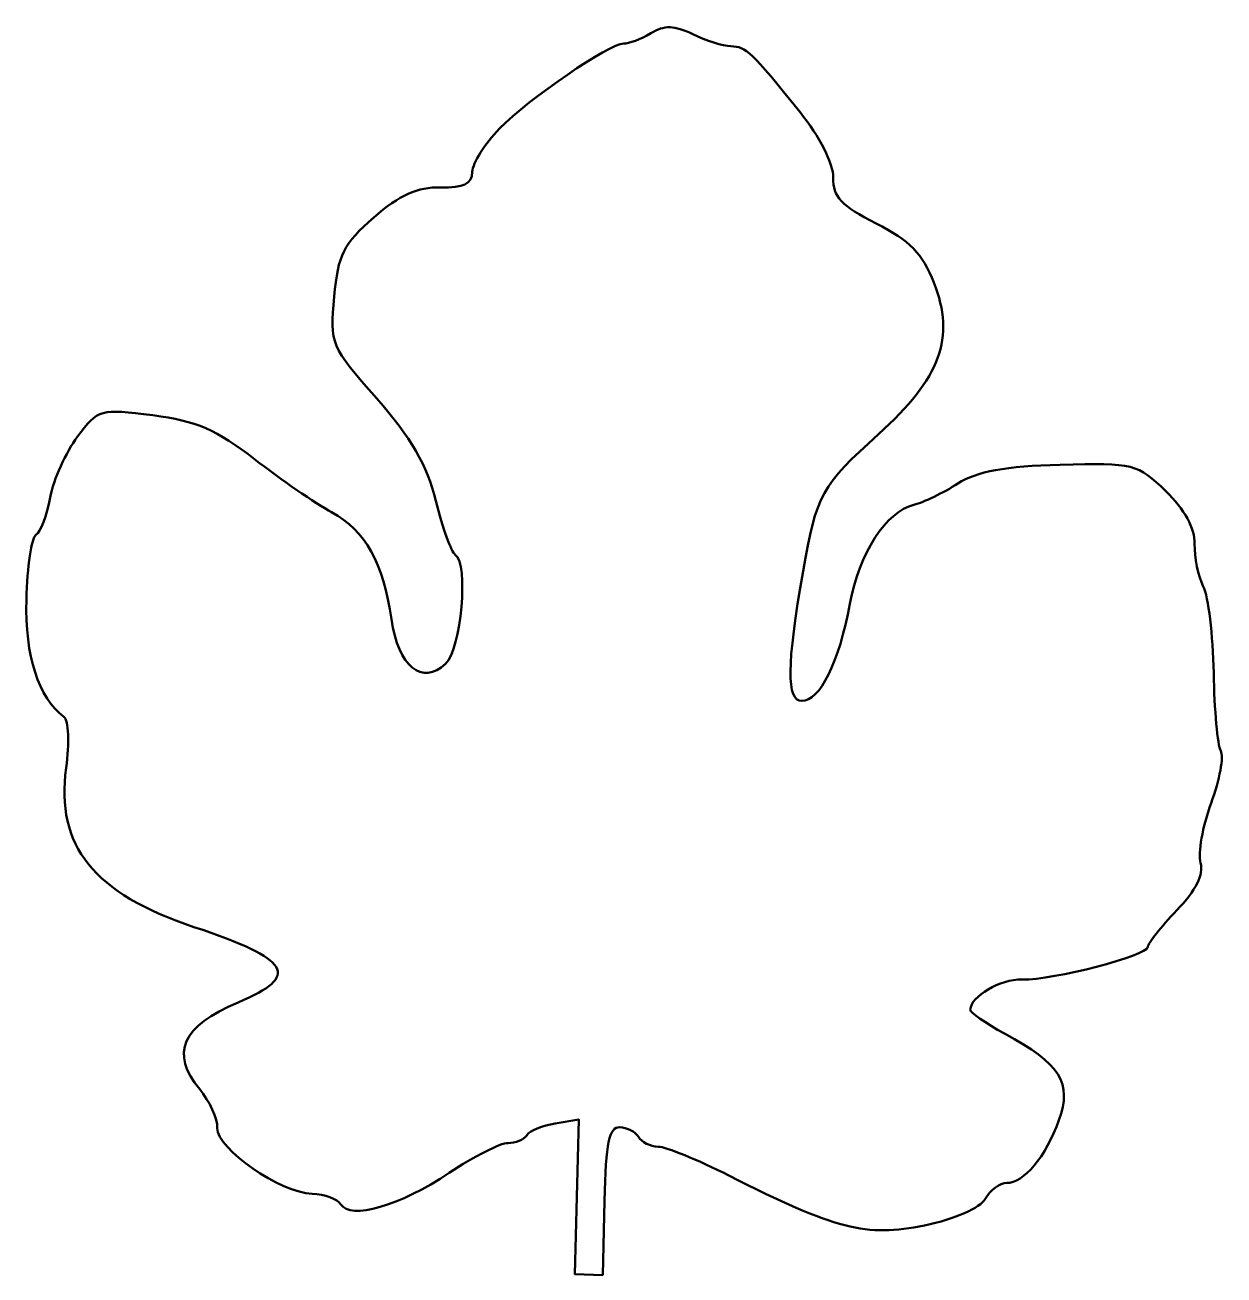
# Model space of a CAD drawing. Header units: centimetres. Extents: x -3.31 to 3.32, y -3.45 to 3.46.
import ezdxf

# ---------------------------------------------------------------- set-up
doc = ezdxf.new("R2010")
doc.units = ezdxf.units.CM
doc.header["$MEASUREMENT"] = 0
doc.layers.add('Layer 1', color=7, linetype='Continuous')

msp = doc.modelspace()

# ---------------------------------------------------------------- linework, layer by layer
at = {"layer": 'Layer 1', "color": 56, "lineweight": 50}
msp.add_open_spline([(-0.11809, -3.44712), (-0.11809, -3.44712), (-0.10816, -3.03795), (-0.10816, -3.03795), (-0.10816, -3.03795), (-0.10034, -2.71578), (-0.08256, -2.62915), (-0.02453, -2.63056), (-0.02453, -2.63056), (0.01601, -2.63151), (0.06284, -2.65571), (0.07954, -2.68427), (0.07954, -2.68427), (0.09624, -2.71282), (0.14554, -2.73704), (0.18909, -2.7381), (0.18909, -2.7381), (0.23264, -2.73913), (0.40802, -2.81088), (0.57882, -2.89747), (0.57882, -2.89747), (1.16851, -3.19643), (1.33786, -3.23956), (1.66026, -3.17282), (1.66026, -3.17282), (1.82884, -3.13792), (1.96783, -3.07699), (1.99725, -3.02508), (1.99725, -3.02508), (2.02479, -2.97649), (2.07748, -2.93747), (2.11433, -2.93836), (2.11433, -2.93836), (2.2083, -2.94066), (2.32935, -2.79538), (2.40339, -2.59148), (2.40339, -2.59148), (2.47784, -2.38646), (2.4107, -2.2798), (2.10211, -2.11275), (2.10211, -2.11275), (1.99793, -2.05635), (1.91299, -1.99752), (1.91337, -1.98201), (1.91337, -1.98201), (1.9152, -1.90691), (2.07844, -1.8116), (2.20017, -1.81455), (2.20017, -1.81455), (2.37076, -1.81869), (2.89299, -1.68317), (2.89417, -1.63446), (2.89417, -1.63446), (2.89465, -1.6146), (2.96677, -1.52355), (3.05443, -1.43213), (3.05443, -1.43213), (3.16026, -1.32176), (3.20446, -1.23375), (3.18597, -1.1702), (3.18597, -1.1702), (3.17066, -1.11755), (3.19678, -0.9691), (3.24402, -0.84031), (3.24402, -0.84031), (3.29126, -0.71152), (3.31532, -0.5812), (3.29749, -0.55072), (3.29749, -0.55072), (3.27966, -0.52023), (3.26203, -0.32611), (3.25833, -0.11934), (3.25833, -0.11934), (3.25463, 0.08743), (3.22866, 0.30207), (3.20065, 0.35763), (3.20065, 0.35763), (3.17263, 0.41319), (3.15116, 0.519), (3.15296, 0.59276), (3.15296, 0.59276), (3.15505, 0.67861), (3.09774, 0.78332), (2.9937, 0.88375), (2.9937, 0.88375), (2.83579, 1.03619), (2.81925, 1.04033), (2.41027, 1.02988), (2.41027, 1.02988), (2.10895, 1.02218), (1.94829, 0.99271), (1.8448, 0.92616), (1.8448, 0.92616), (1.76529, 0.87503), (1.65599, 0.82221), (1.60191, 0.80878), (1.60191, 0.80878), (1.44696, 0.7703), (1.29894, 0.5413), (1.24755, 0.26055), (1.24755, 0.26055), (1.1887, -0.06093), (1.08119, -0.27767), (0.98175, -0.27526), (0.98175, -0.27526), (0.89632, -0.2732), (0.89831, -0.08008), (0.98913, 0.44104), (0.98913, 0.44104), (1.0628, 0.86372), (1.09126, 0.91548), (1.40567, 1.19859), (1.40567, 1.19859), (1.74976, 1.50842), (1.83157, 1.73162), (1.71264, 2.03603), (1.71264, 2.03603), (1.65013, 2.19603), (1.57848, 2.26933), (1.39283, 2.36319), (1.39283, 2.36319), (1.19975, 2.46081), (1.15402, 2.50952), (1.15587, 2.61562), (1.15587, 2.61562), (1.15719, 2.692), (1.08032, 2.84398), (0.9724, 2.97831), (0.9724, 2.97831), (0.70089, 3.31628), (0.6758, 3.34017), (0.59013, 3.34225), (0.59013, 3.34225), (0.54725, 3.34329), (0.4525, 3.37309), (0.37958, 3.40848), (0.37958, 3.40848), (0.27681, 3.45835), (0.22467, 3.45961), (0.1477, 3.41411), (0.1477, 3.41411), (0.09309, 3.38182), (0.02575, 3.35595), (-0.00194, 3.35662), (-0.00194, 3.35662), (-0.08016, 3.35852), (-0.52552, 3.05395), (-0.6885, 2.8871), (-0.6885, 2.8871), (-0.76907, 2.80461), (-0.83665, 2.69686), (-0.83867, 2.64765), (-0.83867, 2.64765), (-0.84145, 2.58041), (-0.88523, 2.55922), (-1.01493, 2.56237), (-1.01493, 2.56237), (-1.13998, 2.5654), (-1.24113, 2.51979), (-1.38218, 2.39676), (-1.38218, 2.39676), (-1.55157, 2.24901), (-1.58006, 2.19212), (-1.60164, 1.95863), (-1.60164, 1.95863), (-1.62587, 1.69657), (-1.62037, 1.68341), (-1.36643, 1.3954), (-1.36643, 1.3954), (-1.17671, 1.18024), (-1.08836, 1.02729), (-1.03968, 0.82973), (-1.03968, 0.82973), (-1.00298, 0.6808), (-0.95478, 0.5471), (-0.93256, 0.53261), (-0.93256, 0.53261), (-0.85769, 0.48379), (-0.89985, 0.01232), (-0.98647, -0.07019), (-0.98647, -0.07019), (-1.11513, -0.19276), (-1.24893, -0.08271), (-1.28545, 0.17573), (-1.28545, 0.17573), (-1.32952, 0.4876), (-1.42828, 0.66434), (-1.61596, 0.76719), (-1.61596, 0.76719), (-1.70577, 0.8164), (-1.89734, 0.9484), (-2.04167, 1.06051), (-2.04167, 1.06051), (-2.25148, 1.22348), (-2.36412, 1.2721), (-2.60345, 1.303), (-2.60345, 1.303), (-2.89503, 1.34065), (-2.90586, 1.33758), (-3.02018, 1.18501), (-3.02018, 1.18501), (-3.08474, 1.09886), (-3.15272, 0.94735), (-3.17127, 0.84834), (-3.17127, 0.84834), (-3.18981, 0.74932), (-3.2252, 0.65649), (-3.2499, 0.64203), (-3.2499, 0.64203), (-3.2746, 0.62758), (-3.29844, 0.4667), (-3.30286, 0.28451), (-3.30286, 0.28451), (-3.31044, -0.02783), (-3.2367, -0.25753), (-3.095, -0.36293), (-3.095, -0.36293), (-3.06971, -0.38175), (-3.06435, -0.50854), (-3.0831, -0.6447), (-3.0831, -0.6447), (-3.14248, -1.07603), (-2.93016, -1.34041), (-2.37667, -1.52436), (-2.37667, -1.52436), (-1.83975, -1.7028), (-1.78555, -1.79502), (-2.13173, -1.94112), (-2.13173, -1.94112), (-2.44453, -2.07314), (-2.51014, -2.22068), (-2.34497, -2.42073), (-2.34497, -2.42073), (-2.29029, -2.48697), (-2.24657, -2.58338), (-2.24782, -2.63498), (-2.24782, -2.63498), (-2.25061, -2.75001), (-1.89808, -2.99453), (-1.72333, -2.99877), (-1.72333, -2.99877), (-1.6541, -3.00046), (-1.583, -3.02655), (-1.56532, -3.05678), (-1.56532, -3.05678), (-1.51373, -3.14497), (-1.23889, -3.06538), (-0.96576, -2.88314), (-0.96576, -2.88314), (-0.82813, -2.7913), (-0.68212, -2.71698), (-0.6413, -2.71797), (-0.6413, -2.71797), (-0.60047, -2.71898), (-0.55405, -2.69981), (-0.53814, -2.67541), (-0.53814, -2.67541), (-0.52223, -2.65101), (-0.45106, -2.62138), (-0.37999, -2.60958), (-0.37999, -2.60958), (-0.37999, -2.60958), (-0.25077, -2.58811), (-0.25077, -2.58811), (-0.25077, -2.58811), (-0.25077, -2.58811), (-0.26115, -3.01577), (-0.26115, -3.01577), (-0.26115, -3.01577), (-0.26115, -3.01577), (-0.27153, -3.44342), (-0.27153, -3.44342), (-0.27153, -3.44342), (-0.27153, -3.44342), (-0.11809, -3.44712), (-0.11809, -3.44712)], degree=3, knots=[0, 0, 0, 0, 0.0142857, 0.0142857, 0.0142857, 0.0142857, 0.0285714, 0.0285714, 0.0285714, 0.0285714, 0.0428571, 0.0428571, 0.0428571, 0.0428571, 0.0571429, 0.0571429, 0.0571429, 0.0571429, 0.0714286, 0.0714286, 0.0714286, 0.0714286, 0.0857143, 0.0857143, 0.0857143, 0.0857143, 0.1, 0.1, 0.1, 0.1, 0.1142857, 0.1142857, 0.1142857, 0.1142857, 0.1285714, 0.1285714, 0.1285714, 0.1285714, 0.1428571, 0.1428571, 0.1428571, 0.1428571, 0.1571429, 0.1571429, 0.1571429, 0.1571429, 0.1714286, 0.1714286, 0.1714286, 0.1714286, 0.1857143, 0.1857143, 0.1857143, 0.1857143, 0.2, 0.2, 0.2, 0.2, 0.2142857, 0.2142857, 0.2142857, 0.2142857, 0.2285714, 0.2285714, 0.2285714, 0.2285714, 0.2428571, 0.2428571, 0.2428571, 0.2428571, 0.2571429, 0.2571429, 0.2571429, 0.2571429, 0.2714286, 0.2714286, 0.2714286, 0.2714286, 0.2857143, 0.2857143, 0.2857143, 0.2857143, 0.3, 0.3, 0.3, 0.3, 0.3142857, 0.3142857, 0.3142857, 0.3142857, 0.3285714, 0.3285714, 0.3285714, 0.3285714, 0.3428571, 0.3428571, 0.3428571, 0.3428571, 0.3571429, 0.3571429, 0.3571429, 0.3571429, 0.3714286, 0.3714286, 0.3714286, 0.3714286, 0.3857143, 0.3857143, 0.3857143, 0.3857143, 0.4, 0.4, 0.4, 0.4, 0.4142857, 0.4142857, 0.4142857, 0.4142857, 0.4285714, 0.4285714, 0.4285714, 0.4285714, 0.4428571, 0.4428571, 0.4428571, 0.4428571, 0.4571429, 0.4571429, 0.4571429, 0.4571429, 0.4714286, 0.4714286, 0.4714286, 0.4714286, 0.4857143, 0.4857143, 0.4857143, 0.4857143, 0.5, 0.5, 0.5, 0.5, 0.5142857, 0.5142857, 0.5142857, 0.5142857, 0.5285714, 0.5285714, 0.5285714, 0.5285714, 0.5428571, 0.5428571, 0.5428571, 0.5428571, 0.5571429, 0.5571429, 0.5571429, 0.5571429, 0.5714286, 0.5714286, 0.5714286, 0.5714286, 0.5857143, 0.5857143, 0.5857143, 0.5857143, 0.6, 0.6, 0.6, 0.6, 0.6142857, 0.6142857, 0.6142857, 0.6142857, 0.6285714, 0.6285714, 0.6285714, 0.6285714, 0.6428571, 0.6428571, 0.6428571, 0.6428571, 0.6571429, 0.6571429, 0.6571429, 0.6571429, 0.6714286, 0.6714286, 0.6714286, 0.6714286, 0.6857143, 0.6857143, 0.6857143, 0.6857143, 0.7, 0.7, 0.7, 0.7, 0.7142857, 0.7142857, 0.7142857, 0.7142857, 0.7285714, 0.7285714, 0.7285714, 0.7285714, 0.7428571, 0.7428571, 0.7428571, 0.7428571, 0.7571429, 0.7571429, 0.7571429, 0.7571429, 0.7714286, 0.7714286, 0.7714286, 0.7714286, 0.7857143, 0.7857143, 0.7857143, 0.7857143, 0.8, 0.8, 0.8, 0.8, 0.8142857, 0.8142857, 0.8142857, 0.8142857, 0.8285714, 0.8285714, 0.8285714, 0.8285714, 0.8428571, 0.8428571, 0.8428571, 0.8428571, 0.8571429, 0.8571429, 0.8571429, 0.8571429, 0.8714286, 0.8714286, 0.8714286, 0.8714286, 0.8857143, 0.8857143, 0.8857143, 0.8857143, 0.9, 0.9, 0.9, 0.9, 0.9142857, 0.9142857, 0.9142857, 0.9142857, 0.9285714, 0.9285714, 0.9285714, 0.9285714, 0.9428571, 0.9428571, 0.9428571, 0.9428571, 0.9571429, 0.9571429, 0.9571429, 0.9571429, 0.9714286, 0.9714286, 0.9714286, 0.9714286, 1, 1, 1, 1], dxfattribs=at)

doc.saveas('drawing.dxf')
